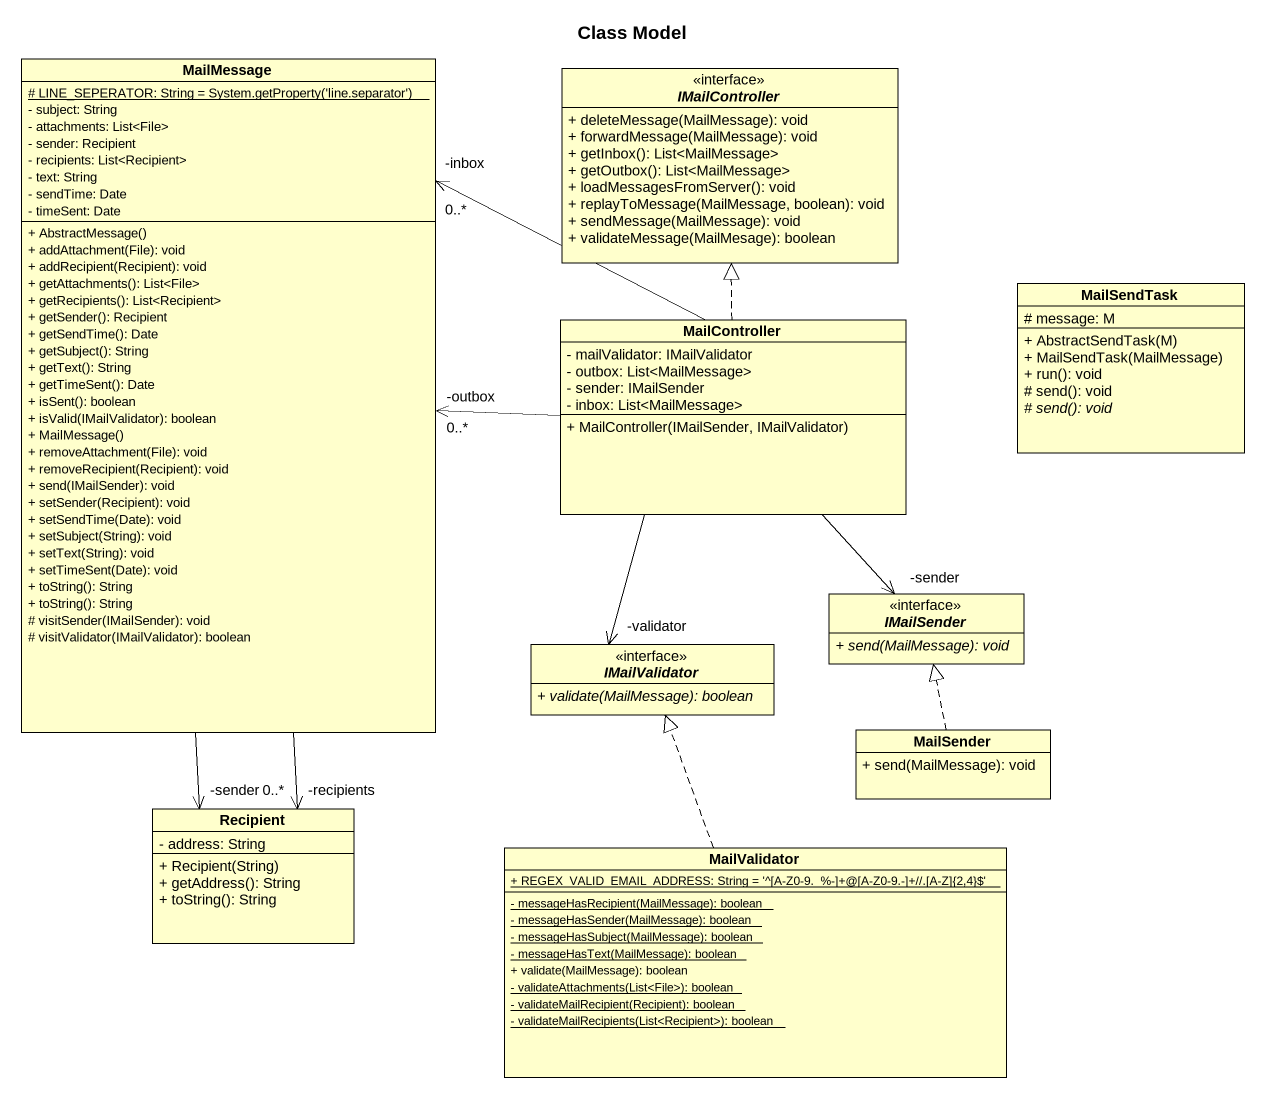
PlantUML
@startuml
title Class Model
hide circle
hide empty members
skinparam classAttributeIconSize 0
class MailMessage {
  {static} {field} # LINE_SEPERATOR: String = System.getProperty('line.separator')
  - subject: String
  - attachments: List<File>
  - sender: Recipient
  - recipients: List<Recipient>
  - text: String
  - sendTime: Date
  - timeSent: Date
  + AbstractMessage()
  + addAttachment(File): void
  + addRecipient(Recipient): void
  + getAttachments(): List<File>
  + getRecipients(): List<Recipient>
  + getSender(): Recipient
  + getSendTime(): Date
  + getSubject(): String
  + getText(): String
  + getTimeSent(): Date
  + isSent(): boolean
  + isValid(IMailValidator): boolean
  + MailMessage()
  + removeAttachment(File): void
  + removeRecipient(Recipient): void
  + send(IMailSender): void
  + setSender(Recipient): void
  + setSendTime(Date): void
  + setSubject(String): void
  + setText(String): void
  + setTimeSent(Date): void
  + toString(): String
  + toString(): String
  # visitSender(IMailSender): void
  # visitValidator(IMailValidator): boolean
}
interface IMailController <<interface>> {
  + deleteMessage(MailMessage): void
  + forwardMessage(MailMessage): void
  + getInbox(): List<MailMessage>
  + getOutbox(): List<MailMessage>
  + loadMessagesFromServer(): void
  + replayToMessage(MailMessage, boolean): void
  + sendMessage(MailMessage): void
  + validateMessage(MailMesage): boolean
}
class MailSendTask {
  # message: M
  + AbstractSendTask(M)
  + MailSendTask(MailMessage)
  + run(): void
  # send(): void
  {abstract} # send(): void
}
class MailController {
  - mailValidator: IMailValidator
  - outbox: List<MailMessage>
  - sender: IMailSender
  - inbox: List<MailMessage>
  + MailController(IMailSender, IMailValidator)
}
interface IMailValidator <<interface>> {
  {abstract} + validate(MailMessage): boolean
}
interface IMailSender <<interface>> {
  {abstract} + send(MailMessage): void
}
class MailSender {
  + send(MailMessage): void
}
class Recipient {
  - address: String
  + Recipient(String)
  + getAddress(): String
  + toString(): String
}
class MailValidator {
  {static} + REGEX_VALID_EMAIL_ADDRESS: String = '^[A-Z0-9._%-]+@[A-Z0-9.-]+//.[A-Z]{2,4}$'
  {static} - messageHasRecipient(MailMessage): boolean
  {static} - messageHasSender(MailMessage): boolean
  {static} - messageHasSubject(MailMessage): boolean
  {static} - messageHasText(MailMessage): boolean
  + validate(MailMessage): boolean
  {static} - validateAttachments(List<File>): boolean
  {static} - validateMailRecipient(Recipient): boolean
  {static} - validateMailRecipients(List<Recipient>): boolean
}
MailMessage --> "-sender" Recipient
MailMessage --> "-recipients\n0..*" Recipient
MailController -left-> "-outbox\n0..*" MailMessage
MailController -left-> "-inbox\n0..*" MailMessage
MailController .up.|> IMailController
MailController --> "-validator" IMailValidator
MailController --> "-sender" IMailSender
MailSender .up.|> IMailSender
MailValidator .up.|> IMailValidator
@enduml
